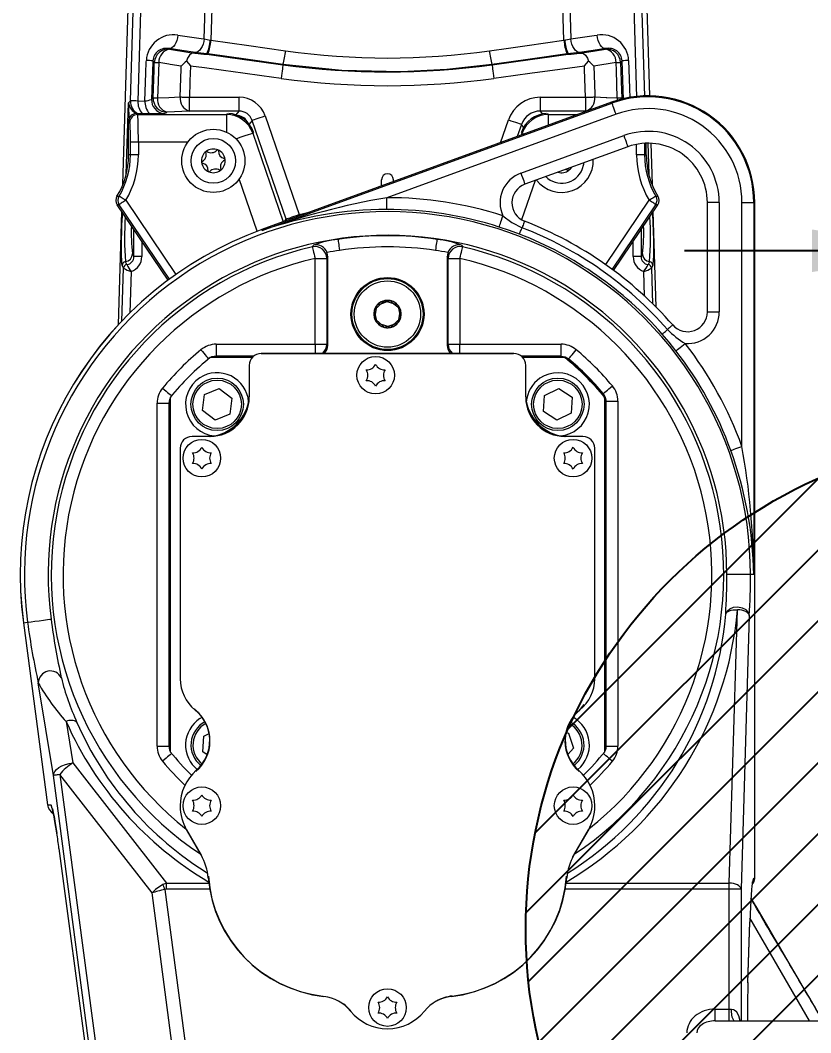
# Model space of a CAD drawing. Header units: millimetres. Extents: x -280 to 408, y 33 to 269.
# Drawn here: x 104.98 to 125, y 132.71 to 158.35 of the extents above; entities that cross this region are included whole.
import ezdxf

# ---------------------------------------------------------------- set-up
doc = ezdxf.new("R2010")
doc.units = ezdxf.units.MM
doc.layers.add('FORMAT', color=7, linetype='Continuous')
doc.styles.add('SLDTEXTSTYLE0', font='TXT', dxfattribs={"width": 0.605})
doc.dimstyles.new('SLDDIMSTYLE2', dxfattribs={"dimtxt": 3.5, "dimasz": 3.5, "dimexe": 0, "dimexo": 0.0625, "dimgap": 0.875, "dimtad": 1, "dimtoh": 1, "dimlfac": 10, "dimrnd": 1e-09, "dimzin": 12, "dimdsep": 46, "dimtxsty": 'SLDTEXTSTYLE0', "dimsah": 1, "dimcen": 0.09, "dimadec": 0, "dimazin": 0, "dimtfac": 1, "dimtdec": 3, "dimtofl": 0, "dimtmove": 0, "dimatfit": 3, "dimfxl": 1, "dimfrac": 2, "dimtolj": 1, "dimtzin": 12, "dimarcsym": 0})

# ---------------------------------------------------------------- blocks, each defined once
blk = doc.blocks.new('*D8')
at = {"layer": 'FORMAT', "color": 7, "transparency": 16777216}
for p, q in [((128.53, 126.749), (128.53, 154.016)), ((130.28, 152.095), (130.28, 154.016)), ((128.53, 152.516), (121.799, 152.516)), ((130.28, 152.516), (128.53, 152.516)), ((130.28, 152.516), (145.297, 152.516))]:
    blk.add_line(p, q, dxfattribs=at)
for points in [[(128.53, 152.516), (125.03, 153.055), (125.03, 151.978)], [(130.28, 152.516), (133.78, 151.978), (133.78, 153.055)]]:
    blk.add_solid(points, dxfattribs=at)
at = {"layer": 'FORMAT', "color": 7, "transparency": 16777216, "insert": (134.357, 157.028), "char_height": 3.5, "attachment_point": 1, "style": 'SLDTEXTSTYLE0'}
blk.add_mtext('17.5', dxfattribs=at)

msp = doc.modelspace()

# ---------------------------------------------------------------- hatches: boundary and pattern name
at = {"layer": 'FORMAT'}
h = msp.add_hatch(dxfattribs=at)
h.set_pattern_fill('ANSI31', color=256, scale=0.4, style=0)
edge = h.paths.add_edge_path(flags=0)
edge.add_arc((130.2797, 135.336), 12.5, 0, 360)

# ---------------------------------------------------------------- linework, layer by layer
at = {"color": 7, "linetype": 'Continuous', "lineweight": 15}
for p, q in [((119.6708, 197.1339), (120.9129, 156.4393)), ((107.5779, 154.1913), (108.433, 182.2056)), ((109.7927, 157.8507), (109.8104, 157.8465)), ((118.749, 157.8465), (118.7667, 157.8507)), ((108.7498, 157.6344), (108.7623, 157.62)), ((109.7037, 157.5042), (109.7021, 157.4916)), ((109.7037, 157.5042), (109.7037, 157.5042)), ((109.7321, 157.5001), (109.7037, 157.5042)), ((118.8558, 157.5042), (118.8273, 157.5001)), ((118.8557, 157.5042), (118.8558, 157.5042)), ((118.8558, 157.5042), (118.8573, 157.4916)), ((119.7972, 157.62), (119.8097, 157.6344)), ((108.3755, 157.2846), (108.3386, 157.327)), ((111.6323, 157.2277), (111.633, 157.2331)), ((116.9271, 157.2277), (116.9264, 157.2331)), ((120.0687, 157.2806), (119.5026, 157.1925)), ((120.2208, 157.327), (120.184, 157.2846)), ((109.2638, 156.0542), (109.2638, 156.4037)), ((109.2638, 156.4037), (110.5201, 156.4037)), ((110.5201, 156.0542), (110.5201, 156.4037)), ((118.1462, 156.4037), (119.2956, 156.4037)), ((118.1462, 156.4037), (118.1462, 156.0542)), ((119.2956, 156.4037), (119.2956, 156.0542)), ((107.7204, 156.2646), (107.7691, 156.3118)), ((107.9582, 156.3081), (108.1377, 156.3139)), ((108.3045, 156.3505), (108.3444, 156.389)), ((119.9565, 156.2767), (111.0992, 153.0529)), ((119.9567, 156.276), (111.0994, 153.0522)), ((111.1073, 153.0306), (119.9646, 156.2544)), ((119.9646, 156.2544), (119.9567, 156.276)), ((120.215, 156.389), (120.2549, 156.3505)), ((107.9255, 155.9934), (107.9543, 155.9646)), ((107.9255, 155.9934), (108.6417, 155.9934)), ((107.9543, 155.9646), (110.2061, 155.9646)), ((109.2638, 156.0542), (108.6937, 156.0274)), ((110.5201, 156.0542), (109.2638, 156.0542)), ((111.181, 155.9323), (112.0416, 153.4331)), ((120.0671, 155.9729), (114.2613, 153.8597)), ((119.2956, 156.0542), (118.1462, 156.0542)), ((107.7257, 154.9457), (107.7257, 155.7935)), ((107.7545, 155.7647), (107.7257, 155.7935)), ((111.7111, 153.3193), (110.8505, 155.8185)), ((117.6576, 154.4829), (120.2641, 155.4316)), ((107.9712, 155.265), (107.7713, 155.265)), ((107.7713, 154.9457), (107.7713, 155.265)), ((107.9712, 155.265), (107.9712, 154.9457)), ((120.3667, 155.1497), (117.7603, 154.201)), ((120.8338, 154.9457), (120.8338, 155.2394)), ((120.9495, 155.2385), (120.9815, 154.1913)), ((107.7713, 154.9457), (107.7257, 154.9457)), ((107.9712, 154.9457), (107.7713, 154.9457)), ((120.7881, 154.9457), (120.5882, 154.9457)), ((120.7881, 154.9457), (120.8338, 154.9457)), ((118.879, 154.5775), (118.875, 154.6068)), ((114.1297, 154.1559), (114.1297, 154.3144)), ((114.4297, 154.2651), (114.4297, 154.3144)), ((107.4885, 153.6837), (107.4344, 153.6824)), ((108.7235, 151.7713), (107.4344, 153.6824)), ((120.0043, 152.0208), (121.1251, 153.6824)), ((121.1251, 153.6824), (121.0709, 153.6837)), ((122.6797, 153.7402), (122.3797, 153.7402)), ((122.3797, 150.9664), (122.3797, 153.7402)), ((122.6797, 153.7402), (122.6797, 150.9664)), ((123.2557, 147.5618), (123.2557, 153.7402)), ((123.2557, 153.7402), (123.5553, 153.7402)), ((123.5553, 153.7402), (123.5553, 144.3144)), ((123.5553, 153.7402), (123.5783, 153.7402)), ((123.5783, 136.6232), (123.5783, 153.7402)), ((123.579, 153.7402), (123.5783, 153.7402)), ((123.579, 136.6232), (123.579, 153.7402)), ((107.4697, 150.647), (107.5569, 153.5008)), ((121.0026, 153.5008), (121.076, 151.0945)), ((111.1073, 153.0306), (111.0994, 153.0522)), ((108.0586, 152.3677), (107.8589, 152.3677)), ((112.4446, 152.3221), (112.7444, 152.3221)), ((112.4446, 150.1495), (112.4446, 152.3221)), ((112.7444, 152.3221), (112.7444, 150.1495)), ((112.7501, 152.4722), (112.7471, 152.4717)), ((112.7675, 150.1264), (112.7675, 152.3628)), ((115.7919, 152.3628), (115.7919, 150.1264)), ((115.8123, 152.4717), (115.8093, 152.4722)), ((115.815, 150.1495), (115.815, 152.3221)), ((115.815, 152.3221), (116.1148, 152.3221)), ((116.1148, 152.3221), (116.1148, 150.1495)), ((120.7006, 152.3677), (120.5008, 152.3677)), ((107.5925, 152.0725), (107.558, 152.146)), ((107.5934, 152.0719), (107.5925, 152.0725)), ((107.6815, 152.1682), (107.6819, 152.1676)), ((120.8775, 152.1676), (120.8779, 152.1682)), ((120.967, 152.0725), (120.9661, 152.0719)), ((121.0014, 152.146), (120.967, 152.0725)), ((122.3797, 150.9664), (122.6797, 150.9664)), ((109.9404, 150.1495), (109.9404, 149.8497)), ((109.9404, 150.1495), (112.4446, 150.1495)), ((112.4446, 150.1495), (112.7444, 150.1495)), ((112.7444, 150.1495), (112.7675, 150.1264)), ((115.7919, 150.1264), (115.815, 150.1495)), ((115.815, 150.1495), (116.1148, 150.1495)), ((116.1148, 150.1495), (118.6744, 150.1495)), ((118.6744, 149.8497), (118.6744, 150.1495)), ((110.8561, 149.8144), (109.7897, 149.8144)), ((109.9127, 149.8266), (110.8677, 149.8266)), ((117.4797, 149.9144), (111.0797, 149.9144)), ((117.4745, 149.9091), (111.0849, 149.9091)), ((117.6918, 149.8266), (118.666, 149.8266)), ((118.7697, 149.8144), (117.7033, 149.8144)), ((110.7797, 149.6144), (110.7797, 148.8144)), ((117.7797, 148.8144), (117.7797, 149.6144)), ((109.6463, 148.8744), (110.02, 149.0283)), ((110.02, 149.0283), (110.3401, 148.7816)), ((118.2558, 148.8503), (118.6172, 149.0312)), ((118.6172, 149.0312), (118.9545, 148.8085)), ((108.7797, 148.8044), (108.7797, 139.8244)), ((109.5927, 148.4739), (109.6463, 148.8744)), ((110.3401, 148.7816), (110.2865, 148.381)), ((118.2316, 148.4469), (118.2558, 148.8503)), ((118.9545, 148.8085), (118.9304, 148.4051)), ((119.7797, 139.8244), (119.7797, 148.8044)), ((119.815, 139.975), (119.815, 148.7091)), ((119.815, 148.7091), (120.1148, 148.7091)), ((120.1148, 148.7091), (120.1148, 139.975)), ((108.4446, 148.6537), (108.7444, 148.6537)), ((108.4446, 139.975), (108.4446, 148.6537)), ((108.7444, 148.6537), (108.7444, 139.975)), ((108.7675, 139.9474), (108.7675, 148.6814)), ((109.9128, 148.2272), (109.5927, 148.4739)), ((119.7919, 148.7007), (119.7919, 139.9474)), ((110.2865, 148.381), (109.9128, 148.2272)), ((118.5689, 148.2243), (118.2316, 148.4469)), ((118.9304, 148.4051), (118.5689, 148.2243)), ((109.7797, 147.8144), (109.3297, 147.8144)), ((119.2297, 147.8144), (118.7797, 147.8144)), ((109.0297, 147.5144), (109.0297, 141.6756)), ((119.5297, 141.6756), (119.5297, 147.5144)), ((123.4728, 144.3144), (122.8736, 144.3144)), ((123.5553, 144.3144), (123.4728, 144.3144)), ((122.9334, 136.5032), (123.1429, 143.4269)), ((105.0607, 143.0949), (105.6706, 138.484)), ((105.0614, 143.095), (105.1661, 143.1088)), ((105.0614, 143.095), (105.6713, 138.4841)), ((123.4425, 143.2769), (123.233, 136.3532)), ((105.8194, 139.231), (105.4382, 141.5727)), ((119.1326, 140.8703), (119.2627, 141.0239)), ((109.3837, 140.9145), (109.4268, 140.8703)), ((109.4268, 140.8703), (109.4268, 140.8703)), ((119.1326, 140.8703), (119.1326, 140.8703)), ((106.1437, 140.5946), (106.3144, 139.5465)), ((109.5288, 140.6708), (109.5842, 140.7038)), ((109.6321, 140.2282), (109.7638, 140.2919)), ((118.8004, 140.3166), (118.8596, 140.3049)), ((118.8596, 140.3049), (118.9894, 139.9222)), ((109.6025, 139.8251), (109.6321, 140.2282)), ((108.4446, 139.975), (108.7444, 139.975)), ((109.7114, 139.7511), (109.6025, 139.8251)), ((118.9894, 139.9222), (118.8454, 139.7579)), ((119.815, 139.975), (120.1148, 139.975)), ((106.3144, 139.5465), (108.6853, 136.5032)), ((107.5058, 126.482), (105.8194, 139.231)), ((108.3175, 136.2557), (105.9827, 139.2526)), ((105.9827, 139.2526), (107.6691, 126.5037)), ((105.6713, 138.4841), (105.758, 138.4841)), ((109.0297, 138.4598), (109.0297, 138.453)), ((119.5297, 138.453), (119.5297, 138.4598)), ((109.5988, 137.1517), (109.1823, 137.873)), ((109.1905, 137.853), (109.5592, 137.2144)), ((119.3771, 137.873), (118.9607, 137.1517)), ((119.0002, 137.2144), (119.3689, 137.853)), ((105.9612, 137.384), (105.9616, 137.3841)), ((105.9612, 137.384), (107.0724, 128.984)), ((105.9616, 137.3841), (107.0728, 128.9841)), ((108.6853, 136.3532), (108.6853, 136.5032)), ((122.9334, 136.3532), (122.9334, 136.5032)), ((123.5256, 136.528), (123.5265, 136.5315)), ((123.5549, 136.6232), (123.5783, 136.6232)), ((109.528, 127.1047), (108.3175, 136.2557)), ((108.6431, 136.3456), (109.8597, 127.1486)), ((122.9334, 133.3144), (122.9334, 136.3532)), ((123.233, 136.3532), (122.9334, 136.3532)), ((123.4086, 133.9873), (123.455, 135.5232)), ((123.4087, 133.9812), (123.4552, 135.5171)), ((123.455, 135.5232), (123.4552, 135.5171)), ((123.4086, 133.9873), (123.4087, 133.9812)), ((122.5778, 133.0144), (122.5778, 133.3144)), ((122.5778, 133.3144), (122.9334, 133.3144)), ((122.9334, 133.0144), (122.9334, 133.3144)), ((122.9334, 133.3144), (122.991, 133.3144)), ((122.5778, 133.0144), (126.2938, 133.0144))]:
    msp.add_line(p, q, dxfattribs=at)
at = {"color": 8, "linetype": 'Continuous', "lineweight": 15}
for p, q in [((107.6653, 154.4579), (107.7204, 156.2646)), ((120.0997, 156.385), (120.0954, 156.323)), ((120.215, 156.389), (120.2145, 156.3562)), ((108.6937, 156.0274), (108.6584, 155.9932)), ((110.2061, 155.9646), (110.2266, 155.9932)), ((110.2061, 155.9646), (110.2061, 155.5192)), ((110.4504, 155.9566), (110.5201, 156.0542)), ((118.1462, 156.0542), (118.1988, 155.9804)), ((118.3329, 155.9932), (118.3533, 155.9646)), ((118.3533, 155.6932), (118.3533, 155.9646)), ((118.3533, 155.9646), (119.099, 155.9646)), ((119.3396, 156.0521), (119.2956, 156.0542)), ((110.8505, 155.8185), (110.7808, 155.7208)), ((117.1446, 155.2532), (117.3436, 155.8313)), ((117.6741, 155.7175), (117.5672, 155.4071)), ((117.7269, 155.6435), (117.6741, 155.7175)), ((110.8881, 155.5215), (110.8676, 155.4928)), ((110.8676, 155.4928), (111.6399, 153.2497)), ((117.6918, 155.4928), (117.6713, 155.5215)), ((117.676, 155.4466), (117.6918, 155.4928)), ((109.2235, 155.265), (107.9712, 155.265)), ((120.5882, 154.9457), (120.5882, 155.2116)), ((120.7881, 155.2374), (120.7881, 154.9457)), ((120.8703, 155.2401), (120.8942, 154.4579)), ((110.9827, 153.0096), (110.526, 154.3359)), ((118.0194, 154.2954), (117.6769, 153.3007)), ((108.7602, 151.7985), (107.4885, 153.6837)), ((107.6542, 153.7955), (108.9224, 151.9154)), ((119.8052, 152.1648), (120.9052, 153.7955)), ((121.0709, 153.6837), (119.9676, 152.048)), ((112.0416, 153.4331), (112.0499, 153.3989)), ((111.6815, 153.2648), (111.7111, 153.3193)), ((111.7111, 153.3193), (111.7268, 153.2813)), ((107.8589, 152.3677), (107.8589, 153.0531)), ((120.7006, 153.0531), (120.7006, 152.3677)), ((108.0586, 152.757), (108.0586, 152.3677)), ((120.5008, 152.3677), (120.5008, 152.757)), ((107.5516, 150.7338), (107.5925, 152.0725)), ((120.967, 152.0725), (120.9944, 151.1754)), ((107.7897, 151.9893), (107.7578, 150.9432)), ((120.7886, 151.3709), (120.7697, 151.9893)), ((112.4446, 150.1495), (112.4446, 149.9144)), ((116.1148, 149.9144), (116.1148, 150.1495)), ((110.8936, 149.8497), (109.9404, 149.8497)), ((118.6744, 149.8497), (117.6658, 149.8497)), ((105.6706, 138.484), (105.6713, 138.4841)), ((108.6853, 136.5032), (109.7554, 136.5032)), ((118.804, 136.5032), (122.9334, 136.5032)), ((123.5783, 136.6232), (123.579, 136.6232)), ((109.7778, 136.3532), (108.6853, 136.3532)), ((122.9334, 136.3532), (118.7816, 136.3532)), ((123.233, 136.3532), (123.233, 133.0144)), ((124.9666, 133.0144), (123.4584, 135.6267))]:
    msp.add_line(p, q, dxfattribs=at)
at = {"color": 7, "linetype": 'Continuous', "lineweight": 15, "flags": 128}
for points in [[(108.9555, 190.5545), (108.9309, 189.7527), (108.7862, 184.9425), (108.6474, 180.1344), (108.375, 170.4998), (108.2388, 165.6837), (108.148, 162.5595), (108.0539, 159.4338), (107.9582, 156.3081)], [(109.6369, 157.8834), (109.6949, 159.7354), (109.7952, 162.953), (109.8946, 166.1698), (109.9937, 169.3855), (110.1446, 174.2006), (110.295, 179.0155), (110.4454, 183.8316), (110.5288, 186.4564), (110.611, 189.0817)], [(110.793, 189.1178), (110.7096, 186.4724), (110.6248, 183.8276), (110.4733, 179.0119), (110.3219, 174.1975), (110.1701, 169.3825), (110.0704, 166.166), (109.9705, 162.9484), (109.8697, 159.7299), (109.8104, 157.8465)], [(118.749, 157.8465), (118.6441, 161.203), (118.54, 164.5587), (118.3893, 169.3789), (118.2375, 174.1981), (118.0866, 179.0131), (117.9794, 182.3802), (117.8718, 185.7487), (117.7665, 189.1178)], [(117.9484, 189.0817), (117.9622, 188.638), (118.0637, 185.4299), (118.1645, 182.2225), (118.2649, 179.0163), (118.4148, 174.2012), (118.5657, 169.3822), (118.7155, 164.5622), (118.8187, 161.2232), (118.9225, 157.8834)], [(107.7691, 156.3118), (107.8645, 159.4338), (107.9584, 162.5556), (108.049, 165.6759), (108.185, 170.4911), (108.4568, 180.1257), (108.5263, 182.5831)], [(108.9712, 157.977), (108.9602, 157.9094), (108.9427, 157.8446), (108.9192, 157.785), (108.8907, 157.733), (108.8582, 157.6905), (108.8229, 157.6592), (108.7863, 157.6402), (108.7498, 157.6344)], [(108.9712, 157.977), (109.5619, 157.894), (109.6369, 157.8834)], [(118.9225, 157.8834), (119.5132, 157.9665), (119.5883, 157.977)], [(119.8097, 157.6344), (119.7731, 157.6402), (119.7365, 157.6592), (119.7013, 157.6905), (119.6688, 157.733), (119.6402, 157.785), (119.6167, 157.8446), (119.5992, 157.9094), (119.5883, 157.977)], [(109.6369, 157.8834), (109.626, 157.8158), (109.6085, 157.751), (109.585, 157.6914), (109.5565, 157.6394), (109.5239, 157.5969), (109.4887, 157.5656), (109.4521, 157.5467), (109.4156, 157.5408)], [(109.6369, 157.8834), (109.7123, 157.8667), (109.7927, 157.8507)], [(109.8104, 157.8465), (110.2895, 157.7787), (110.769, 157.7109), (111.6988, 157.5794)], [(116.8606, 157.5794), (117.3407, 157.6473), (117.8204, 157.7151), (118.749, 157.8465)], [(118.7667, 157.8507), (118.7982, 157.8568), (118.9225, 157.8834)], [(119.1439, 157.5408), (119.1073, 157.5467), (119.0707, 157.5656), (119.0355, 157.5969), (119.003, 157.6394), (118.9744, 157.6914), (118.9509, 157.751), (118.9334, 157.8158), (118.9225, 157.8834)], [(109.4156, 157.5408), (109.0714, 157.5892), (108.7498, 157.6344)], [(108.7623, 157.62), (109.2779, 157.5398), (109.4029, 157.5203), (109.4101, 157.5192)], [(109.4101, 157.5192), (109.3831, 157.521), (109.351, 157.5195), (109.3197, 157.5109), (109.266, 157.47), (109.2178, 157.3949), (109.1871, 157.3181)], [(109.7037, 157.5042), (109.7037, 157.5042), (109.5572, 157.5219), (109.4156, 157.5408)], [(109.7021, 157.4916), (110.1786, 157.4268), (110.6632, 157.3607), (111.1478, 157.2944), (111.6323, 157.2277)], [(111.633, 157.2331), (111.633, 157.2331), (110.697, 157.3646), (110.2144, 157.4324), (109.7321, 157.5001)], [(118.8273, 157.5001), (117.8926, 157.3688), (117.4096, 157.301), (116.9264, 157.2331), (116.9264, 157.2331)], [(116.9271, 157.2277), (117.4117, 157.2944), (117.8962, 157.3607), (118.3808, 157.4268), (118.8573, 157.4916)], [(119.1439, 157.5408), (118.9103, 157.5106), (118.8558, 157.5042), (118.8557, 157.5042)], [(119.8097, 157.6344), (119.488, 157.5892), (119.1439, 157.5408)], [(119.1493, 157.5192), (119.3802, 157.5551), (119.5413, 157.5802), (119.7972, 157.62)], [(119.1493, 157.5192), (119.1764, 157.521), (119.2084, 157.5195), (119.2397, 157.5109), (119.2935, 157.47), (119.3416, 157.3949), (119.3724, 157.3181)], [(108.1377, 156.3139), (108.1621, 157.0134), (108.1721, 157.3019), (108.1733, 157.3343)], [(108.3386, 157.327), (108.3375, 157.2946), (108.3218, 156.8449), (108.3045, 156.3505)], [(108.3444, 156.389), (108.3687, 157.0886), (108.3755, 157.2846)], [(108.3755, 157.2846), (108.3789, 157.2845), (108.3857, 157.2842), (108.3958, 157.2839), (108.4091, 157.2834), (108.4253, 157.2828), (108.4445, 157.2822), (108.4664, 157.2814), (108.4907, 157.2806)], [(108.4907, 157.2806), (108.4665, 156.581), (108.4597, 156.385)], [(109.0568, 157.1925), (108.7738, 157.2366), (108.7466, 157.2408), (108.4907, 157.2806)], [(109.0297, 156.4118), (109.054, 157.1114), (109.0568, 157.1925)], [(109.1871, 157.3181), (109.2904, 157.1956), (109.2912, 157.1946)], [(109.2912, 157.1946), (109.2781, 156.8177), (109.2774, 156.797), (109.2638, 156.4037)], [(111.5846, 156.8815), (111.1003, 156.9481), (110.6159, 157.0144), (110.1315, 157.0805), (109.647, 157.1464), (109.2912, 157.1946)], [(111.6323, 157.2277), (111.631, 157.2181), (111.628, 157.1964), (111.6234, 157.1633), (111.6175, 157.1202), (111.6103, 157.0684), (111.6023, 157.01), (111.5936, 156.9469), (111.5846, 156.8815)], [(116.9264, 157.2331), (116.9264, 157.2331), (115.7839, 157.1077), (114.6304, 157.0514), (113.1277, 157.083), (111.633, 157.2331), (111.633, 157.2331)], [(116.9271, 157.2277), (116.9285, 157.2181), (116.9315, 157.1964), (116.936, 157.1633), (116.942, 157.1202), (116.9491, 157.0684), (116.9571, 157.01), (116.9658, 156.9469), (116.9748, 156.8815)], [(119.2682, 157.1946), (118.7084, 157.1187), (118.0148, 157.0242), (117.9436, 157.0144), (117.4592, 156.9481), (116.9748, 156.8815)], [(119.2682, 157.1946), (119.269, 157.1956), (119.3724, 157.3181)], [(119.2956, 156.4037), (119.2714, 157.1033), (119.2682, 157.1946)], [(119.5026, 157.1925), (119.5269, 156.493), (119.5297, 156.4118)], [(120.0687, 157.2806), (120.0931, 157.2814), (120.1149, 157.2822), (120.1341, 157.2828), (120.1504, 157.2834), (120.1636, 157.2839), (120.1737, 157.2842), (120.1805, 157.2845), (120.184, 157.2846)], [(120.0997, 156.385), (120.0755, 157.0846), (120.0687, 157.2806)], [(120.184, 157.2846), (120.2082, 156.585), (120.215, 156.389)], [(120.2549, 156.3505), (120.2376, 156.8449), (120.2208, 157.327)], [(108.4597, 156.385), (108.7447, 156.3984), (109.0297, 156.4118)], [(109.0297, 156.4118), (109.0545, 156.411), (109.081, 156.4101), (109.1091, 156.4091), (109.1384, 156.4081), (109.1689, 156.407), (109.2001, 156.4059), (109.2318, 156.4048), (109.2638, 156.4037)], [(119.2956, 156.4037), (119.3276, 156.4048), (119.3594, 156.4059), (119.3906, 156.407), (119.421, 156.4081), (119.4503, 156.4091), (119.4784, 156.4101), (119.5049, 156.411), (119.5297, 156.4118)], [(119.5297, 156.4118), (119.8147, 156.3984), (119.8342, 156.3975), (120.0997, 156.385)], [(108.3444, 156.389), (108.3479, 156.3889), (108.3547, 156.3886), (108.3648, 156.3883), (108.378, 156.3878), (108.3943, 156.3873), (108.4135, 156.3866), (108.4353, 156.3858), (108.4597, 156.385)], [(120.0671, 155.9729), (120.0477, 156.0261), (120.0291, 156.0773), (120.0118, 156.1249), (119.9964, 156.1669), (119.9837, 156.202), (119.9739, 156.2289), (119.9675, 156.2466), (119.9646, 156.2544)], [(120.0997, 156.385), (120.1241, 156.3858), (120.146, 156.3866), (120.1651, 156.3873), (120.1814, 156.3878), (120.1946, 156.3883), (120.2047, 156.3886), (120.2115, 156.3889), (120.215, 156.389)], [(110.8505, 155.8185), (110.8597, 155.8217), (110.8805, 155.8288), (110.912, 155.8397), (110.9532, 155.8538), (111.0026, 155.8708), (111.0584, 155.8901), (111.1186, 155.9108), (111.181, 155.9323)], [(117.3436, 155.8313), (117.4061, 155.8098), (117.4663, 155.789), (117.5221, 155.7698), (117.5714, 155.7528), (117.6126, 155.7386), (117.6442, 155.7278), (117.6649, 155.7206), (117.6741, 155.7175)], [(120.2641, 155.4316), (120.2841, 155.3766), (120.3033, 155.3237), (120.3211, 155.275), (120.3366, 155.2323), (120.3494, 155.1972), (120.3589, 155.1712), (120.3647, 155.1551), (120.3667, 155.1497)], [(119.2116, 154.577), (119.249, 154.7135), (119.2526, 154.7442)], [(117.6576, 154.4829), (117.6777, 154.4279), (117.6969, 154.3751), (117.7146, 154.3263), (117.7302, 154.2836), (117.743, 154.2485), (117.7524, 154.2225), (117.7583, 154.2064), (117.7603, 154.201)], [(118.795, 154.5777), (118.8142, 154.5728), (118.849, 154.5545)], [(107.4298, 153.8988), (107.4459, 153.8985), (107.4826, 153.8979)], [(107.6542, 153.7955), (107.6215, 153.8151), (107.5899, 153.8339), (107.5607, 153.8513), (107.5349, 153.8667), (107.5135, 153.8794), (107.4973, 153.8891), (107.4869, 153.8953), (107.4826, 153.8979)], [(114.2619, 153.5602), (114.2619, 153.5685), (114.2618, 153.5873), (114.2618, 153.6159), (114.2617, 153.6532), (114.2616, 153.698), (114.2615, 153.7486), (114.2614, 153.8031), (114.2613, 153.8597)], [(121.0769, 153.8979), (121.0726, 153.8953), (121.0621, 153.8891), (121.0459, 153.8794), (121.0245, 153.8667), (120.9987, 153.8513), (120.9695, 153.8339), (120.938, 153.8151), (120.9052, 153.7955)], [(121.0769, 153.8979), (121.093, 153.8981), (121.1297, 153.8988)], [(107.6542, 153.7955), (107.6226, 153.7742), (107.5921, 153.7536), (107.5639, 153.7346), (107.5391, 153.7178), (107.5184, 153.7039), (107.5028, 153.6933), (107.4927, 153.6865), (107.4885, 153.6837)], [(121.0709, 153.6837), (121.0667, 153.6865), (121.0567, 153.6933), (121.041, 153.7039), (121.0204, 153.7178), (120.9955, 153.7346), (120.9673, 153.7536), (120.9368, 153.7742), (120.9052, 153.7955)], [(111.7111, 153.3193), (111.7203, 153.3225), (111.741, 153.3296), (111.7726, 153.3405), (111.8138, 153.3546), (111.8631, 153.3716), (111.9189, 153.3909), (111.9791, 153.4116), (112.0416, 153.4331)], [(117.1107, 153.1161), (117.1133, 153.124), (117.119, 153.1419), (117.1278, 153.1691), (117.1392, 153.2047), (117.1529, 153.2473), (117.1684, 153.2955), (117.1851, 153.3474), (117.2024, 153.4013)], [(117.2024, 153.4013), (117.4321, 153.2344), (117.6869, 153.101)], [(117.6234, 152.9374), (117.3685, 153.0304), (117.1107, 153.1161)], [(117.6234, 152.9374), (117.6252, 152.942), (117.629, 152.9517), (117.6347, 152.9663), (117.6421, 152.9856), (117.6513, 153.0092), (117.6619, 153.0366), (117.6739, 153.0674), (117.6869, 153.101)], [(117.7505, 153.265), (117.7494, 153.2621), (117.7461, 153.2536), (117.7407, 153.2396), (117.7332, 153.2205), (117.7239, 153.1965), (117.7129, 153.1682), (117.7005, 153.1361), (117.6869, 153.101)], [(112.3777, 152.6141), (112.3996, 152.6513), (112.4041, 152.6589)], [(112.3777, 152.6141), (112.3796, 152.606), (112.3838, 152.5877), (112.3901, 152.5598), (112.3985, 152.5234), (112.4085, 152.4798), (112.4198, 152.4305), (112.432, 152.3773), (112.4446, 152.3221)], [(113.0256, 152.8053), (113.0268, 152.7975), (113.0294, 152.7801), (113.0333, 152.7537), (113.0384, 152.7191), (113.0445, 152.6775), (113.0515, 152.6302), (113.0591, 152.5789), (113.067, 152.5253)], [(115.5338, 152.8053), (115.5326, 152.7975), (115.5301, 152.7801), (115.5262, 152.7537), (115.521, 152.7191), (115.5149, 152.6775), (115.5079, 152.6302), (115.5003, 152.5789), (115.4924, 152.5253)], [(116.1148, 152.3221), (116.1275, 152.3773), (116.1397, 152.4305), (116.1509, 152.4798), (116.1609, 152.5234), (116.1693, 152.5598), (116.1757, 152.5877), (116.1799, 152.606), (116.1817, 152.6141)], [(116.1553, 152.6589), (116.1773, 152.6217), (116.1817, 152.6141)], [(112.7675, 152.3628), (112.7578, 152.3457), (112.7444, 152.3221)], [(112.7675, 152.3628), (112.763, 152.4144), (112.7471, 152.4717)], [(115.8123, 152.4717), (115.7964, 152.4144), (115.7919, 152.3628)], [(115.815, 152.3221), (115.8017, 152.3457), (115.7919, 152.3628)], [(113.9494, 151.0188), (114.0612, 151.121), (114.1436, 151.1965), (114.205, 151.2526)], [(114.0241, 150.6806), (114.0113, 150.7387), (113.9866, 150.8506), (113.961, 150.9663), (113.9494, 151.0188)], [(113.9504, 150.8069), (113.9817, 150.9551), (114.0048, 151.0645), (114.022, 151.1459)], [(114.022, 151.1459), (114.166, 151.1928), (114.2723, 151.2275), (114.3513, 151.2533)], [(114.205, 151.2526), (114.3494, 151.207), (114.456, 151.1733), (114.5353, 151.1482)], [(114.3513, 151.2533), (114.3914, 151.2173), (114.4795, 151.1382), (114.5648, 151.0616), (114.609, 151.0218)], [(114.5353, 151.1482), (114.5469, 151.0956), (114.5725, 150.98), (114.5972, 150.868), (114.61, 150.8099)], [(114.609, 151.0218), (114.5777, 150.8736), (114.5546, 150.7643), (114.5374, 150.6829)], [(114.2081, 150.5754), (114.1638, 150.6152), (114.0785, 150.6918), (113.9904, 150.771), (113.9504, 150.8069)], [(114.61, 150.8099), (114.4983, 150.7077), (114.4158, 150.6323), (114.3544, 150.5761)], [(114.3544, 150.5761), (114.21, 150.6218), (114.1034, 150.6555), (114.0241, 150.6806)], [(114.5374, 150.6829), (114.3934, 150.6359), (114.2872, 150.6012), (114.2081, 150.5754)], [(121.2391, 150.4057), (121.2428, 150.4089), (121.2506, 150.4158), (121.2624, 150.4261), (121.278, 150.4398), (121.297, 150.4564), (121.3192, 150.4758), (121.344, 150.4976), (121.3711, 150.5213)], [(121.5035, 150.6371), (121.5012, 150.6351), (121.4943, 150.6291), (121.483, 150.6192), (121.4675, 150.6057), (121.4482, 150.5887), (121.4253, 150.5687), (121.3995, 150.5461), (121.3711, 150.5213)], [(121.5824, 149.985), (121.4138, 150.1978), (121.2391, 150.4057)], [(109.5565, 150.011), (109.5939, 149.966), (109.6298, 149.9226), (109.6629, 149.8827), (109.6919, 149.8477), (109.7157, 149.819), (109.7334, 149.7976), (109.7443, 149.7845), (109.748, 149.7801)], [(118.8672, 149.7795), (118.872, 149.7852), (118.8837, 149.7992), (118.902, 149.8209), (118.926, 149.8495), (118.9549, 149.884), (118.9877, 149.923), (119.0231, 149.9653), (119.06, 150.0091)], [(121.5824, 149.985), (121.589, 149.9901), (121.6038, 150.0017), (121.6264, 150.0192), (121.6559, 150.0421), (121.6912, 150.0696), (121.7312, 150.1006), (121.7743, 150.134), (121.819, 150.1687)], [(109.9404, 149.8497), (109.8357, 149.8307), (109.8074, 149.8144)], [(109.9127, 149.8266), (109.8495, 149.8199), (109.8358, 149.8144)], [(118.666, 149.8266), (118.6699, 149.8371), (118.6744, 149.8497)], [(118.8591, 149.7562), (118.7723, 149.8071), (118.666, 149.8266)], [(118.6744, 149.8497), (118.777, 149.8316), (118.8672, 149.7795)], [(118.8672, 149.7795), (118.8598, 149.7583), (118.8591, 149.7562)], [(108.5831, 149.0376), (108.6281, 149.0002), (108.6715, 148.9643), (108.7114, 148.9312), (108.7464, 148.9022), (108.7751, 148.8783), (108.7965, 148.8607), (108.8096, 148.8498), (108.814, 148.8461)], [(119.7448, 148.9018), (119.7506, 148.9067), (119.7645, 148.9184), (119.7862, 148.9366), (119.8148, 148.9606), (119.8493, 148.9896), (119.8884, 149.0224), (119.9306, 149.0578), (119.9745, 149.0946)], [(108.7797, 148.7855), (108.7616, 148.7534), (108.7444, 148.6537)], [(108.7797, 148.7581), (108.7742, 148.7446), (108.7675, 148.6814)], [(119.7215, 148.8937), (119.7405, 148.9004), (119.7448, 148.9018)], [(119.7919, 148.7007), (119.775, 148.7999), (119.7215, 148.8937)], [(119.7448, 148.9018), (119.7963, 148.8133), (119.815, 148.7091)], [(119.815, 148.7091), (119.8025, 148.7045), (119.7919, 148.7007)], [(122.974, 147.4599), (122.9818, 147.4627), (122.9995, 147.4691), (123.0264, 147.4788), (123.0615, 147.4915), (123.1036, 147.5068), (123.1512, 147.524), (123.2025, 147.5425), (123.2557, 147.5618)], [(122.8454, 143.3118), (122.8791, 143.3898), (122.9491, 143.4522), (123.0458, 143.4906), (123.1559, 143.4995), (123.2642, 143.4779), (123.3558, 143.4285), (123.4181, 143.3583), (123.4425, 143.2769)], [(122.8454, 143.3118), (122.856, 143.338), (122.8762, 143.3622), (122.9054, 143.3836), (122.9426, 143.4014), (122.9865, 143.415), (123.0356, 143.4239), (123.0883, 143.428), (123.1429, 143.4269)], [(123.4425, 143.2769), (123.4345, 143.3054), (123.4159, 143.3328), (123.3874, 143.3582), (123.3501, 143.3807), (123.3053, 143.3994), (123.2545, 143.4136), (123.1997, 143.4229), (123.1429, 143.4269)], [(105.1661, 143.1088), (105.193, 143.1124), (105.2583, 143.121), (105.3529, 143.1335), (105.4631, 143.1481), (105.5733, 143.1627), (105.6678, 143.1752), (105.7332, 143.1839), (105.7601, 143.1874)], [(109.4323, 140.8746), (109.4297, 140.8725), (109.4268, 140.8703)], [(119.1326, 140.8703), (119.1326, 140.8703), (119.1326, 140.8703), (119.1326, 140.8703), (119.1326, 140.8703), (119.1326, 140.8703), (119.1326, 140.8703), (119.1326, 140.8703), (119.1326, 140.8703)], [(108.814, 139.7827), (108.8096, 139.779), (108.7965, 139.7681), (108.7751, 139.7504), (108.7464, 139.7266), (108.7114, 139.6976), (108.6715, 139.6645), (108.6281, 139.6286), (108.5831, 139.5912)], [(108.7444, 139.975), (108.7633, 139.8704), (108.7797, 139.842)], [(108.7675, 139.9474), (108.7759, 139.8767), (108.7797, 139.868)], [(119.9763, 139.5912), (119.9313, 139.6286), (119.888, 139.6645), (119.848, 139.6976), (119.813, 139.7266), (119.7843, 139.7504), (119.763, 139.7681), (119.7498, 139.779), (119.7454, 139.7827)], [(119.815, 139.975), (119.7979, 139.8753), (119.7797, 139.8433)], [(119.7797, 139.8763), (119.7919, 139.9455), (119.7919, 139.9474)], [(105.8194, 139.231), (105.8272, 139.2814), (105.8542, 139.3324), (105.8993, 139.382), (105.9608, 139.4283), (106.0362, 139.4693), (106.1226, 139.5035), (106.2166, 139.5296), (106.3144, 139.5465)], [(105.9827, 139.2526), (105.9482, 139.248), (105.9172, 139.2439), (105.8901, 139.2403), (105.867, 139.2373), (105.8482, 139.2348), (105.8339, 139.2329), (105.8243, 139.2316), (105.8194, 139.231)], [(105.7898, 138.3928), (105.7896, 138.3932), (105.7928, 138.3831), (105.8016, 138.3499), (105.816, 138.2867), (105.8352, 138.1918), (105.8578, 138.0685), (105.8825, 137.9221), (105.9079, 137.76)], [(108.6431, 136.3456), (108.6369, 136.361), (108.6307, 136.3763), (108.6245, 136.3915), (108.6184, 136.4066), (108.6124, 136.4215), (108.6065, 136.4362), (108.6007, 136.4506), (108.595, 136.4647)], [(123.233, 136.3532), (123.225, 136.3816), (123.2064, 136.409), (123.1779, 136.4344), (123.1406, 136.4569), (123.0958, 136.4756), (123.045, 136.4899), (122.9903, 136.4992), (122.9334, 136.5032)]]:
    msp.add_lwpolyline(points, dxfattribs=at)
at = {"color": 8, "linetype": 'Continuous', "lineweight": 15, "flags": 128}
for points in [[(120.5982, 156.4086), (120.4672, 160.6841), (120.372, 163.9025), (120.2799, 167.1199), (120.189, 170.3365), (120.155, 171.5403), (120.0869, 173.9478), (119.9514, 178.7604), (119.8141, 183.5742), (119.7119, 187.016), (119.6068, 190.4585)], [(119.7974, 190.4696), (119.9026, 187.0194), (120.0047, 183.5699), (120.1418, 178.754), (120.2772, 173.9392), (120.3451, 171.5316), (120.3791, 170.3278), (120.4697, 167.1154), (120.5615, 163.9022), (120.6565, 160.688), (120.7866, 156.4348)], [(120.3862, 157.3343), (120.4106, 156.6347), (120.4193, 156.3837)], [(110.8676, 155.4928), (110.851, 155.4871), (110.8108, 155.4732), (110.7483, 155.4517), (110.6659, 155.4233), (110.5666, 155.3891), (110.4541, 155.3504), (110.4465, 155.3478)], [(117.6918, 155.4928), (117.7084, 155.4871), (117.7487, 155.4732), (117.7488, 155.4732)], [(112.0416, 153.4331), (112.2985, 153.4923), (112.3182, 153.4966)], [(122.991, 133.3144), (123.0398, 133.3065), (123.0622, 133.2967), (123.1151, 133.2509), (123.1217, 133.2422), (123.1658, 133.155), (123.1985, 133.0208), (123.1993, 133.0144)]]:
    msp.add_lwpolyline(points, dxfattribs=at)
at = {"color": 7, "linetype": 'Continuous', "lineweight": 15}
for centre, radius in [((109.8697, 154.7934), 0.8), ((109.8697, 154.7934), 0.565), ((114.2797, 150.9144), 0.925), ((114.2797, 150.9144), 0.9), ((114.2797, 150.9144), 0.84), ((113.9797, 149.3644), 0.475), ((109.9664, 148.6277), 0.6635), ((109.9664, 148.6277), 0.6135), ((118.5931, 148.6277), 0.6635), ((118.5931, 148.6277), 0.6135), ((109.5797, 147.2644), 0.475), ((118.9797, 147.2644), 0.475), ((109.5797, 138.4644), 0.475), ((118.9797, 138.4644), 0.475), ((114.2797, 133.3514), 0.475)]:
    msp.add_circle(centre, radius, dxfattribs=at)
for centre, radius, start, end in [((108.8594, 157.2991), 0.687, 80.64113, 177.06683), ((119.7025, 157.3021), 0.6845, 2.6897, 99.60239), ((108.8454, 157.9094), 0.9492, 334.73333, 356.45694), ((108.6584, 157.9249), 1.1547, 338.41811, 356.10726), ((119.901, 157.9249), 1.1546, 183.89172, 201.58291), ((119.7135, 157.9092), 0.9486, 183.53699, 205.2725), ((108.6759, 157.3045), 0.338, 77.38158, 176.18244), ((108.7259, 157.2712), 0.3507, 84.04605, 177.81437), ((108.8227, 157.2933), 0.3322, 100.48455, 182.19259), ((110.116, 163.4291), 5.9519, 263.18909, 266.01282), ((109.7509, 157.7699), 1.9572, 344.08079, 354.4124), ((114.2797, 175.8181), 18.4204, 261.94568, 278.05432), ((118.8088, 157.77), 1.9574, 185.58834, 195.91847), ((118.4214, 163.6619), 6.1856, 274.04063, 276.7576), ((119.8336, 157.2712), 0.3507, 2.18558, 95.95389), ((119.7367, 157.2933), 0.3322, 357.8075, 79.51537), ((119.8871, 157.3093), 0.3341, 3.03443, 103.40155), ((107.9456, 150.2324), 7.1055, 86.82923, 88.16402), ((109.8792, 156.4699), 1.0948, 129.21343, 138.6939), ((114.2797, 176.444), 19.3978, 262.15574, 277.84426), ((118.6851, 156.4749), 1.0878, 41.27531, 50.81703), ((120.6138, 150.2325), 7.1054, 91.83595, 93.17076), ((114.2797, 176.4438), 19.747, 262.15568, 277.84432), ((109.3559, 156.3699), 0.3289, 172.67643, 253.73039), ((119.2035, 156.3699), 0.3289, 286.2697, 7.32348), ((120.8797, 153.7402), 2.6993, 0, 110), ((120.8797, 153.7402), 2.6986, 0, 110), ((120.8797, 153.7402), 2.6756, 0, 110), ((107.6437, 145.304), 11.0086, 88.36291, 89.34724), ((108.1379, 156.7114), 0.3975, 269.96386, 294.77803), ((108.6949, 156.378), 0.3507, 178.20672, 269.80907), ((108.7859, 156.3431), 0.3289, 172.67689, 253.72993), ((107.9546, 155.7644), 0.2002, 90.08023, 179.91977), ((110.2055, 155.2641), 0.7005, 19.05464, 89.94559), ((118.354, 155.2641), 0.7005, 90.05451, 160.94525), ((120.8797, 153.7402), 2.376, 0, 110), ((120.8797, 153.7402), 1.8, 0, 110), ((120.8797, 153.7402), 1.5, 0, 110), ((105.7257, 154.9457), 2, 328.43603, 0), ((105.7257, 154.9457), 2.0456, 329.18827, 0), ((105.7257, 154.9457), 2.2455, 329.18827, 0), ((109.8697, 154.7934), 0.3, 127.47733, 187.47733), ((109.4975, 154.9477), 0.1929, 296.37266, 18.58207), ((109.6994, 155.0156), 0.02, 127.5077, 198.5481), ((109.8697, 154.7934), 0.3, 67.47733, 127.47733), ((109.6994, 155.0156), 0.02, 56.41137, 127.43653), ((109.8173, 155.1929), 0.193, 236.37419, 318.58026), ((109.977, 155.052), 0.02, 67.44323, 138.59553), ((109.977, 155.052), 0.02, 356.3626, 67.50184), ((109.8697, 154.7934), 0.3, 7.47733, 67.47733), ((110.1895, 155.0385), 0.1929, 176.37243, 258.58157), ((122.8338, 154.9457), 2.2455, 180, 210.81173), ((122.8338, 154.9457), 2.0456, 180, 210.81173), ((122.8338, 154.9457), 2, 180, 211.56397), ((109.5921, 154.7569), 0.02, 116.39513, 187.46033), ((109.5921, 154.757), 0.02, 187.50731, 258.53638), ((109.8697, 154.7934), 0.3, 187.47733, 247.47733), ((109.5499, 154.5482), 0.1929, 356.37373, 78.58244), ((110.2419, 154.639), 0.193, 116.37717, 198.57755), ((109.8697, 154.7934), 0.3, 307.47733, 7.47733), ((110.1473, 154.8298), 0.02, 7.50161, 78.56212), ((110.1473, 154.8298), 0.02, 296.36169, 7.49376), ((118.6897, 154.7934), 0.8, 217.36229, 2.63771), ((118.6897, 154.7934), 0.3, 307.47733, 327.27223), ((109.7625, 154.5347), 0.02, 176.3763, 247.4726), ((109.8697, 154.7934), 0.3, 247.47733, 307.47733), ((109.7625, 154.5347), 0.02, 247.48535, 318.58202), ((109.9222, 154.3938), 0.193, 56.37725, 138.57721), ((110.0401, 154.5712), 0.02, 236.3465, 307.5014), ((110.0401, 154.5712), 0.02, 307.47473, 18.58809), ((114.2797, 154.3144), 0.15, 0, 180), ((117.9313, 153.7312), 0.8, 110, 204.35346), ((118.6897, 154.7934), 0.565, 224.9945, 337.47733), ((118.6897, 154.7934), 0.3, 252.72777, 307.47733), ((118.8601, 154.5712), 0.02, 236.34276, 307.50514), ((118.8601, 154.5712), 0.02, 307.47216, 18.58716), ((117.9313, 153.7312), 0.5, 110, 248.80525), ((107.6001, 153.7942), 0.1999, 148.43262, 214.00286), ((107.6545, 153.7955), 0.2001, 149.23552, 213.95234), ((117.4797, 135.204), 18.9314, 99.788, 109.67028), ((114.2797, 144.3144), 9.5454, 72.17004, 90.11048), ((120.9049, 153.7955), 0.2001, 326.04696, 30.76438), ((120.9594, 153.7942), 0.1999, 325.99737, 31.56675), ((114.2797, 144.3144), 9.193, 0, 187.53525), ((114.251, 143.9641), 9.5961, 89.93521, 109.12373), ((114.2797, 144.3144), 9.2458, 72.17004, 90.11048), ((114.2797, 144.3144), 9.4241, 41.19475, 68.80525), ((114.2797, 144.3144), 9.6, 41.19475, 68.80525), ((114.2797, 144.3144), 9.2993, 110, 187.53525), ((114.2797, 144.3144), 9.2986, 110, 187.53525), ((114.2797, 144.3144), 8.5939, 0, 187.53525), ((111.1757, 153.0803), 0.0814, 199.73128, 200.21364), ((114.2797, 144.3144), 8.583, 81.59844, 98.40156), ((114.2797, 144.3144), 9.2486, 41.19475, 68.80525), ((112.444, 152.3211), 0.3004, 0.18333, 102.7585), ((113.2668, 150.3892), 2.4281, 95.70078, 110.8129), ((112.4692, 152.3654), 0.3005, 20.80869, 102.50428), ((114.2797, 144.3144), 8.3, 81.59844, 98.40156), ((115.316, 150.4885), 2.327, 68.85672, 84.62966), ((116.0903, 152.3654), 0.3005, 77.4956, 159.19143), ((116.1154, 152.3211), 0.3004, 77.2415, 179.81667), ((107.6226, 152.4408), 0.2005, 276.80414, 359.52985), ((107.66, 152.3653), 0.1989, 276.31954, 0.67968), ((107.6593, 152.3667), 0.3993, 289.06428, 0.13783), ((114.2838, 144.2896), 8.3251, 98.40442, 100.61598), ((114.278, 144.3036), 8.3109, 79.38213, 81.59747), ((120.9002, 152.3667), 0.3993, 179.86794, 250.9301), ((120.8988, 152.3648), 0.1983, 179.16773, 263.83282), ((120.9368, 152.4408), 0.2005, 180.46981, 263.19573), ((107.6582, 152.1421), 0.1003, 96.78422, 177.79345), ((107.6926, 152.0686), 0.1003, 96.36094, 177.78954), ((107.694, 152.0676), 0.1008, 96.90359, 177.58086), ((108.8319, 154.7431), 2.9444, 245.12473, 249.27095), ((108.443, 152.506), 0.8329, 203.96702, 218.34032), ((120.1155, 152.5065), 0.8339, 321.66877, 336.02459), ((119.7226, 154.7547), 2.957, 290.73805, 294.86658), ((120.8654, 152.0676), 0.1008, 2.41862, 83.09693), ((120.8668, 152.0686), 0.1003, 2.20988, 83.64011), ((120.9012, 152.1421), 0.1003, 2.20626, 83.21656), ((114.2797, 150.9144), 0.3464, 138.06897, 198.06897), ((114.2797, 150.9144), 0.3464, 162.45325, 222.45325), ((114.2797, 150.9144), 0.3464, 102.45325, 162.45325), ((114.2797, 150.9144), 0.3464, 78.06897, 138.06897), ((114.2797, 150.9144), 0.3464, 42.45325, 102.45325), ((114.2797, 150.9144), 0.3464, 18.06897, 78.06897), ((114.2797, 150.9144), 0.3464, 342.45325, 42.45325), ((114.2797, 150.9144), 0.3464, 318.06897, 18.06897), ((114.2797, 150.9144), 0.3464, 198.06897, 258.06897), ((114.2797, 150.9144), 0.3464, 282.45325, 342.45325), ((121.8797, 150.9664), 0.5, 221.19475, 0), ((121.8797, 150.9664), 0.8, 265.64654, 0), ((114.2797, 150.9144), 0.3464, 222.45325, 282.45325), ((114.2797, 150.9144), 0.3464, 258.06897, 318.06897), ((122.9067, 152.0114), 2.1398, 224.139, 239.44644), ((114.2797, 144.3144), 7.4, 129.66278, 140.33722), ((109.9404, 149.5482), 0.6013, 90.00158, 129.67276), ((118.6743, 149.5496), 0.5999, 49.99747, 89.99244), ((114.2797, 144.3144), 7.4351, 40.01048, 49.98952), ((114.2797, 144.3144), 9.5454, 19.88952, 37.82996), ((114.2797, 144.3144), 7.1, 129.22688, 140.77312), ((114.2797, 144.6142), 6.8, 129.65312, 129.95669), ((111.0797, 149.6144), 0.3, 90, 180), ((117.4797, 149.6144), 0.3, 0, 90), ((114.2797, 144.3144), 7.1, 39.22688, 50.77312), ((114.2797, 144.3144), 7.1122, 40.08106, 49.91894), ((114.2797, 144.3144), 7.1353, 40.01048, 49.98952), ((114.2797, 144.3144), 9.2458, 19.88952, 37.82996), ((113.7562, 149.7515), 0.25, 266.63617, 333.36468), ((113.5328, 149.3644), 0.25, 326.63228, 33.36772), ((114.2032, 149.7515), 0.25, 206.63393, 273.36554), ((114.4266, 149.3644), 0.25, 146.63132, 213.36868), ((109.9664, 148.6277), 0.8, 123.15762, 265.2924), ((109.9664, 148.6277), 0.8, 4.7076, 123.15762), ((113.7562, 148.9773), 0.25, 26.63408, 93.36615), ((114.2032, 148.9773), 0.25, 86.63277, 153.36669), ((118.5931, 148.6277), 0.8, 124.3941, 175.2924), ((118.5931, 148.6277), 0.8, 274.7076, 124.3941), ((109.0462, 148.6536), 0.6016, 140.33786, 179.98687), ((119.5152, 148.7091), 0.5996, 359.9996, 40.01081), ((109.7797, 148.8144), 1, 270, 0), ((118.7797, 148.8144), 1, 180, 270), ((113.9799, 144.3144), 6.8, 140.04331, 140.34688), ((109.3297, 147.5144), 0.3, 90, 180), ((119.2297, 147.5144), 0.3, 0, 90), ((109.3562, 147.6515), 0.25, 266.63546, 333.36539), ((109.8032, 147.6514), 0.25, 206.63246, 273.36701), ((118.7562, 147.6515), 0.25, 266.63543, 333.36526), ((119.2032, 147.6514), 0.25, 206.63239, 273.36692), ((113.957, 144.167), 9.5994, 0.87963, 20.06137), ((104.5524, 144.1988), 19.0033, 0.3485, 10.19328), ((109.1328, 147.2644), 0.25, 326.63196, 33.36804), ((110.0266, 147.2644), 0.25, 146.63132, 213.36868), ((118.5328, 147.2644), 0.25, 326.63148, 33.36852), ((119.4267, 147.2644), 0.25, 146.6318, 213.3682), ((109.3562, 146.8773), 0.25, 26.63177, 93.36739), ((109.8032, 146.8773), 0.25, 86.63244, 153.3681), ((118.7562, 146.8773), 0.25, 26.63254, 93.36677), ((119.2032, 146.8773), 0.25, 86.63235, 153.36834), ((105.0422, 144.3146), 17.8314, 356.7759, 359.99919), ((105.6602, 144.3147), 17.8126, 356.66012, 359.99903), ((122.8573, 145.4501), 17.8455, 187.53872, 192.54924), ((123.4207, 145.5224), 17.8144, 187.53172, 192.38279), ((105.7445, 141.5699), 0.3064, 25.60644, 179.4796), ((109.9043, 144.051), 5.1077, 209.02687, 222.58711), ((112.5166, 143.3331), 6.6974, 194.09367, 204.33586), ((110.0297, 141.6756), 1, 180, 231.31781), ((118.5297, 141.6756), 1, 308.68219, 360), ((108.7797, 140.1144), 1, 311.23058, 51.31781), ((109.4268, 140.8703), 0.0000127, 98.70363, 148.6765), ((109.4269, 140.8703), 0.0000434, 129.4278, 140.5722), ((108.7797, 140.101), 1.0053, 310.0698, 49.9302), ((119.7797, 140.1144), 1, 128.68219, 228.76942), ((119.7797, 140.101), 1.0052, 130.0698, 156.50435), ((119.1326, 140.8703), 0.0000136, 83.13138, 33.65361), ((106.2629, 140.3796), 0.2458, 51.98921, 119.00018), ((109.9664, 140.001), 0.8, 123.15762, 231.82881), ((109.9664, 140.001), 0.6635, 117.62943, 231.55743), ((118.5931, 140.001), 0.6635, 308.44257, 62.36992), ((118.5931, 140.001), 0.8, 309.25545, 61.46224), ((119.7797, 140.101), 1.0052, 180, 229.9302), ((109.046, 139.9751), 0.6014, 180.00598, 219.66928), ((113.9799, 144.3144), 6.8, 219.65312, 219.95669), ((114.2797, 144.3144), 7.1, 219.22688, 225.64436), ((114.2797, 144.3144), 7.1, 314.35564, 320.77312), ((114.5795, 144.3144), 6.8, 320.04331, 320.34688), ((119.5135, 139.9751), 0.6014, 320.32936, 359.99518), ((106.8714, 138.5837), 1.1122, 120.05101, 143.0322), ((110.2297, 138.4598), 1.2, 131.23058, 180), ((118.3297, 138.4598), 1.2, 360, 48.76942), ((109.3562, 138.8515), 0.25, 266.63546, 333.36539), ((109.8032, 138.8514), 0.25, 206.63246, 273.36701), ((118.7562, 138.8515), 0.25, 266.63543, 333.36526), ((119.2032, 138.8514), 0.25, 206.63239, 273.36692), ((105.968, 138.5234), 0.3, 187.53334, 239.73212), ((110.2297, 138.453), 1.2, 180, 210), ((109.1328, 138.4644), 0.25, 326.63196, 33.36804), ((110.0266, 138.4644), 0.25, 146.63132, 213.36868), ((118.5328, 138.4644), 0.25, 326.63148, 33.36852), ((119.4267, 138.4644), 0.25, 146.6318, 213.3682), ((118.3297, 138.453), 1.2, 330, 360), ((109.3562, 138.0773), 0.25, 26.63177, 93.36739), ((109.8032, 138.0773), 0.25, 86.63244, 153.3681), ((118.7562, 138.0773), 0.25, 26.63254, 93.36677), ((119.2032, 138.0773), 0.25, 86.63235, 153.36834), ((108.3468, 136.5144), 1.4, 4.88214, 30), ((120.2127, 136.5144), 1.4, 150, 175.11786), ((113.0297, 136.9144), 3.2947, 184.07866, 263.24658), ((115.5297, 136.9144), 3.2947, 276.75342, 355.92134), ((113.0297, 136.9144), 3.3, 184.88214, 263.75451), ((115.5297, 136.9144), 3.3, 276.24549, 355.11786), ((123.379, 136.6232), 0.2, 312.16462, 0), ((112.5619, 132.6399), 1, 38.66481, 83.75451), ((114.0562, 133.7385), 0.25, 266.6354, 333.36513), ((114.5032, 133.7384), 0.25, 206.63165, 273.36751), ((115.9975, 132.6399), 1, 96.24549, 141.33519), ((115.9901, 132.7289), 0.9165, 94.56558, 120.98424), ((112.6321, 132.6946), 0.9166, 37.46022, 63.87567), ((113.8328, 133.3514), 0.25, 326.631, 33.369), ((114.7267, 133.3514), 0.25, 146.63196, 213.36804), ((114.2797, 134.0144), 1.2, 218.66481, 321.33519), ((114.0562, 132.9643), 0.25, 26.63212, 93.36735), ((114.5032, 132.9643), 0.25, 86.63266, 153.36819), ((123.4247, 133.2421), 0.4397, 170.54356, 211.2003)]:
    msp.add_arc(centre, radius, start, end, dxfattribs=at)
at = {"color": 8, "linetype": 'Continuous', "lineweight": 15}
for centre, radius, start, end in [((110.6713, 156.2076), 2.9514, 178.8925, 186.91892), ((108.071, 156.3166), 0.3544, 188.43673, 245.7922), ((108.1196, 156.3023), 0.3507, 178.44371, 241.7601), ((108.4174, 156.2874), 0.4597, 177.42679, 219.76513), ((108.5887, 156.2918), 0.4516, 177.1971, 221.36306), ((108.6551, 156.3395), 0.3507, 178.21125, 260.75259), ((119.8626, 156.2421), 0.1, 19.83479, 20.22723), ((110.4408, 155.5936), 0.3506, 27.7693, 81.15521), ((115.2614, 152.8584), 7.6399, 176.09406, 184.63016), ((115.0302, 152.8472), 5.914, 354.1229, 5.15653), ((112.1146, 152.9603), 4.323, 177.52686, 186.9247), ((116.6594, 152.9541), 4.1093, 352.80045, 2.6956), ((114.2797, 144.3144), 8.5149, 102.9074, 236.27465), ((114.2797, 144.3144), 8.5149, 303.72535, 77.0926), ((114.2797, 144.3144), 8.2153, 102.9074, 231.66135), ((114.2797, 144.3144), 8.2153, 308.38888, 77.0926), ((112.4442, 150.1499), 0.3002, 308.32604, 359.91799), ((116.1152, 150.1499), 0.3002, 180.08259, 231.67278), ((105.069, 143.0345), 0.0609, 97.17368, 97.81803), ((114.3097, 144.0293), 8.5658, 301.88899, 355.19496), ((108.7797, 140.101), 1.0053, 23.57447, 49.9302), ((119.7797, 140.101), 1.0053, 130.0698, 156.42462), ((114.2004, 143.9864), 8.5013, 203.6706, 238.22042), ((109.9664, 140.001), 0.6135, 117.63131, 231.50841), ((118.5931, 140.001), 0.6135, 308.49159, 62.36798), ((114.2797, 144.3144), 7.4, 219.66278, 226.1509), ((114.2797, 144.3144), 7.4, 313.82767, 320.33722), ((105.9687, 138.5232), 0.3, 187.50018, 239.7349), ((106.0557, 138.5233), 0.3003, 187.5127, 213.44335), ((123.3783, 136.6231), 0.2001, 312.47178, 0.01316), ((123.3547, 136.6232), 0.2002, 324.64657, 359.99965)]:
    msp.add_arc(centre, radius, start, end, dxfattribs=at)
at = {"color": 7, "linetype": 'Continuous', "lineweight": 15}
for centre, major_axis, ratio, start_param, end_param in [((110.5187, 155.7028), (0.4073, 0.5711), 0.9979344, 5.6645706, 6.9018), ((118.1479, 155.5526), (-0.4946, 0.6934), 0.9979344, 5.6645706, 6.9018), ((107.9258, 155.7933), (-0.1416, 0.1416), 0.9987828, 5.4983961, 7.0679745), ((107.9537, 155.265), (0, 0.7), 0.0249434, 4.712389, 6.2482787), ((110.2261, 155.2929), (0.4069, 0.5704), 0.9990813, 5.6640279, 6.8690419), ((110.5187, 155.7028), (0.2045, 0.2867), 0.993833, 5.6645706, 6.9018), ((118.3334, 155.2929), (-0.4069, 0.5704), 0.9990813, 5.6973287, 6.9023427), ((118.1479, 155.5526), (-0.2918, 0.4091), 0.9950599, 5.6645706, 6.9018), ((107.7538, 155.265), (0, 0.5), 0.0349208, 4.712389, 6.2482787), ((108.4167, 150.9489), (-4.943, 9.9221), 0.0121377, 4.8498176, 4.8570978), ((120.1427, 150.9489), (4.943, 9.9221), 0.0121377, 1.4260875, 1.4333677), ((108.217, 150.9489), (-4.7445, 9.9182), 0.0039485, 4.8337468, 4.8412088), ((120.3424, 150.9489), (4.7445, 9.9182), 0.0039485, 1.4419765, 1.4494386), ((112.4673, 150.1268), (-0.2124, 0.2124), 0.9987828, 3.1163834, 3.9263818), ((116.0921, 150.1268), (0.2124, 0.2124), 0.9987828, 2.3568035, 3.1668019), ((109.6847, 148.9094), (0.7782, -0.7782), 0.9995087, 5.5967101, 6.9696605), ((109.6847, 148.9094), (0.7782, -0.7782), 0.9994914, 5.5968234, 6.9695473), ((118.8747, 148.9094), (0.7782, 0.7782), 0.9995087, 2.4551174, 3.8280679), ((118.8747, 148.9094), (0.7782, 0.7782), 0.9994914, 2.4552307, 3.8279546), ((105.9035, 137.3841), (-0.1459, 1.1), 0.0519527, 4.7054979, 5.0595818), ((108.6492, 136.2996), (0.4299, 0.2611), 0.3375086, 1.492405, 2.2254433), ((108.9191, 135.9532), (-0.373, 0.4787), 0.8238934, 5.9708421, 6.1654631), ((123.5549, 134.4232), (0, 2.2), 0.0524078, 0.2042549, 1.0471976), ((108.6492, 136.2996), (0.4888, 0.1171), 0.0918924, 1.5612361, 2.2942744), ((108.9191, 135.9532), (-0.2966, 0.3806), 0.414482, 5.9708421, 6.1654631), ((110.678, 157.9629), (-14.9259, 25.4527), 0.0002366, 3.3507977, 3.6816855), ((110.5918, 157.9123), (-15.0125, 25.4027), 0.0003548, 3.3505001, 3.5236183), ((123.5084, 132.8873), (0, 2.2), 0.0524078, 1.0471976, 1.5129955), ((122.5778, 132.7144), (0.7172, 0), 0.8365574, 1.5707963, 3.1415927), ((122.5778, 132.7144), (0.4663, 0), 0.6434207, 1.5707963, 3.1415927)]:
    msp.add_ellipse(centre, major_axis=major_axis, ratio=ratio, start_param=start_param, end_param=end_param, dxfattribs=at)
at = {"color": 8, "linetype": 'Continuous', "lineweight": 15}
for centre, major_axis, ratio, start_param, end_param in [((107.5903, 153.041), (0.0275, 0.9), 0.0523832, 1.0482383, 3.0384762), ((120.9692, 153.041), (-0.0275, 0.9), 0.0523832, 3.2447091, 5.234947), ((109.6914, 148.9027), (0.7784, -0.7784), 0.9992652, 5.6820651, 6.8843055), ((118.868, 148.9027), (0.7784, 0.7784), 0.9992652, 2.5404726, 3.7427127), ((114.2797, 144.1951), (0, 8.9005), 0.9995421, 3.6748349, 4.6259788), ((114.2797, 144.1951), (0, 8.9005), 0.9995421, 1.9872594, 2.6083504), ((105.9035, 137.3841), (-0.1459, 1.1), 0.0519527, 5.0595818, 6.2762943), ((123.5549, 134.4232), (0, 2.2), 0.0524078, 0, 0.2042549), ((110.5918, 157.9123), (-15.0125, 25.4027), 0.0003548, 3.5236183, 3.6797261)]:
    msp.add_ellipse(centre, major_axis=major_axis, ratio=ratio, start_param=start_param, end_param=end_param, dxfattribs=at)
at = {"layer": 'FORMAT', "color": 7}
msp.add_circle((130.2797, 135.336), 12.5, dxfattribs=at)

# ---------------------------------------------------------------- dimensions: what is measured, and where the dimension line sits
dim = msp.add_linear_dim(base=(128.5297, 152.5162), p1=(130.2797, 152.0952), p2=(128.5297, 126.7491), dimstyle='SLDDIMSTYLE2', dxfattribs=at)
dim.commit()
dim.dimension.update_dxf_attribs({"geometry": '*D8', "text_midpoint": (139.0335, 152.5162), "dimtype": 160})

doc.saveas('drawing.dxf')
